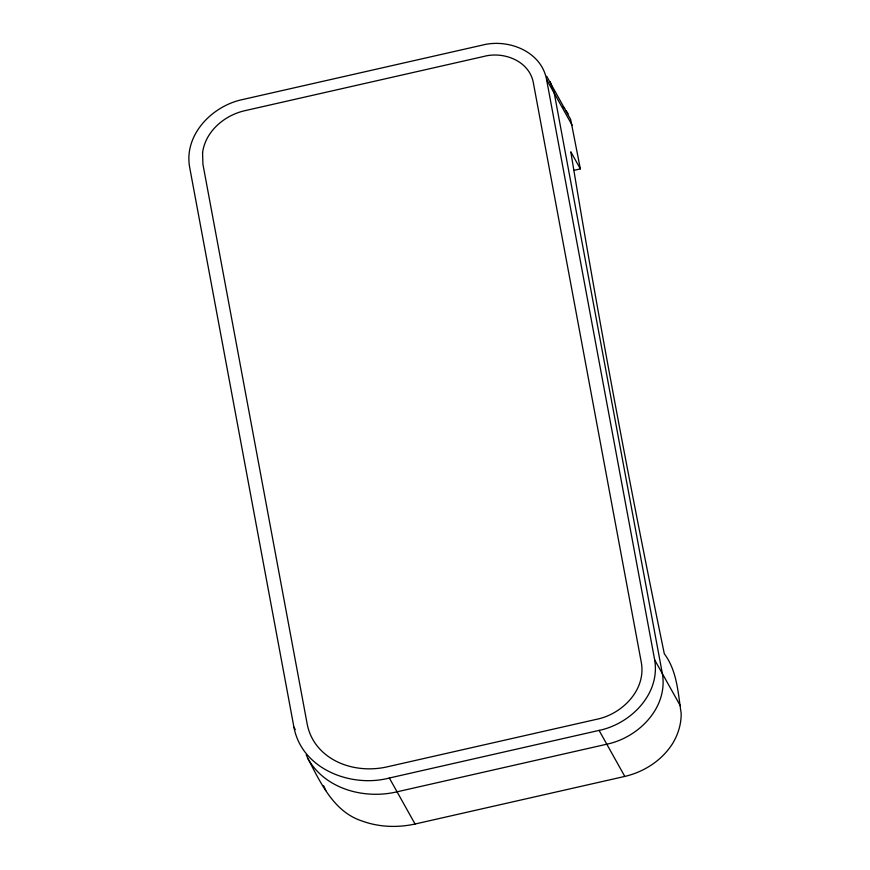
<?xml version="1.0" encoding="UTF-8"?>
<svg xmlns="http://www.w3.org/2000/svg" width="870" height="870" viewBox="0 0 870 870"><rect width="100%" height="100%" fill="white"/><g stroke="black" fill="none" stroke-linecap="round" stroke-linejoin="round"><path stroke-width="1.3" d="M599.082 730.408C630.707 723.894 660.526 693.934 654.664 659.873L546.567 79.496C541.26 51.123 507.884 38.367 482.11 45.175L242.697 99.517C212.476 105.738 183.983 134.371 189.584 166.909L293.94 727.222C301.803 769.2 351.197 788.089 389.347 778.019L599.082 730.408L624.801 776.421C644.355 771.875 662.494 760.086 673.054 742.806C678.295 733.878 681.351 723.655 681.166 713.269C678.024 692.814 677.154 670.944 664.31 653.772A1640.146 175.947 77.2 0 1 570.807 151.793L580.366 168.889L573.754 170.389M306.196 754.747L307.806 758.368C320.628 782.761 333.634 811.884 362.192 821.052C379.059 827.207 397.59 827.859 415.066 824.02L624.801 776.421M562.999 106.575L564.695 108.489M546.686 76.277L570.666 119.484L580.366 168.889M566.065 110.61L568.121 113.774M307.806 758.368C324.836 789.133 364.443 799.606 397.057 791.809L606.792 744.209C638.417 737.695 668.236 707.723 662.375 673.663L554.277 93.286L550.112 81.562M546.567 79.496L572.286 125.498M654.664 659.873L680.383 705.885M389.347 778.019L415.066 824.02M293.94 727.222L295.224 729.517M323.662 785.762L325.815 790.58M202.569 152.674L202.927 164.267L307.153 723.84A57.474 53.69 -29.2 0 0 316.658 745.318C333.036 766.405 362.594 772.625 387.694 766.731L596.57 719.316C622.115 714.205 646.258 690.008 641.32 662.516L533.364 82.867C529.46 60.9 503.61 51.058 483.763 56.463L245.209 110.61C224.732 115.068 205.472 131.109 202.569 152.674"/></g></svg>
